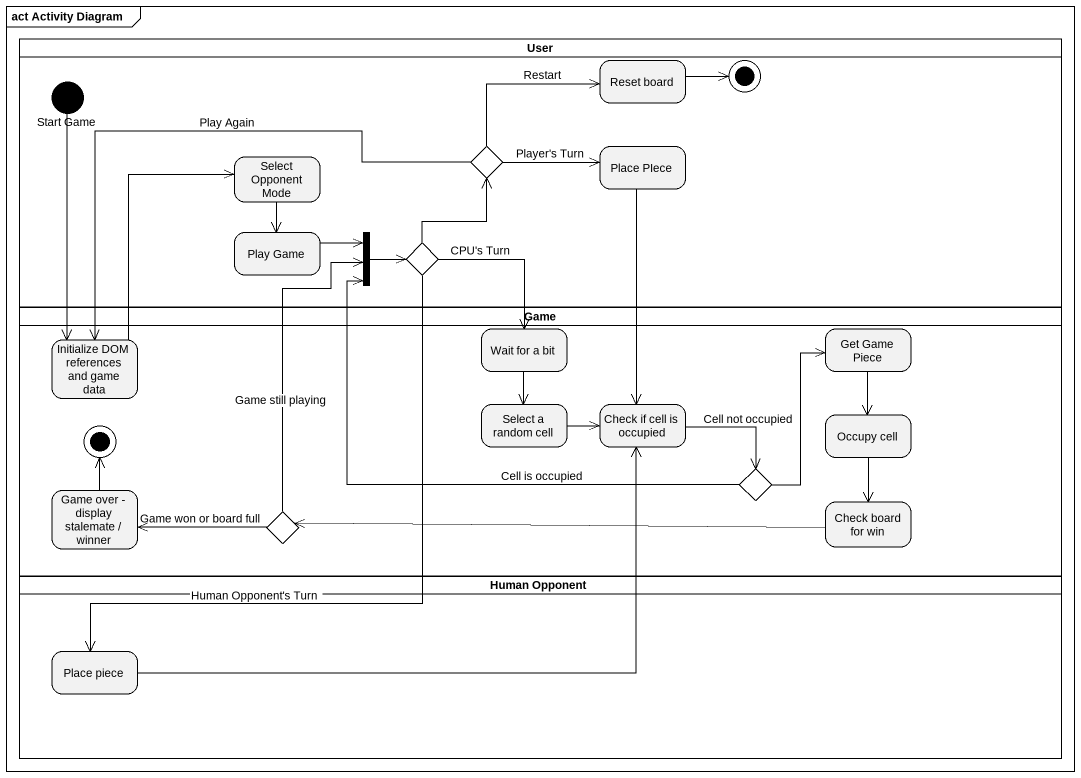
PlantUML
@startuml
mainframe act Activity Diagram
hide empty description
state User <<partition>> {
  state "Reset board" as Reset_board
  state "Start Game" as Start_Game <<start>>
  state "Select Opponent Mode" as Select_Opponent_Mode
  state choice1 <<choice>>
  state "Place PIece" as Place_PIece
  state "Play Game" as Play_Game
  state fork1 <<join>>
  state choice2 <<choice>>
  Reset_board -right-> [*]
}
state Game <<partition>> {
  state "Initialize DOM references and game data" as Initialize_DOM_references
  state "Wait for a bit" as Wait_for_a_bit
  state "Get Game Piece" as Get_Game_Piece
  state "Select a random cell" as Select_a_random_cell
  state "Check if cell is occupied" as Check_if_cell_is_occupied
  state "Occupy cell" as Occupy_cell
  state "Game over - display stalemate / winner" as Game_over_display_stalemate
  state choice3 <<choice>>
  state "Check board for win" as Check_board_for_win
  state choice4 <<choice>>
  Game_over_display_stalemate -up-> [*]
}
state "Human Opponent" as Human_Opponent <<partition>> {
  state "Place piece" as Place_piece
}
Start_Game --> Initialize_DOM_references
Select_Opponent_Mode --> Play_Game
choice1 -right-> Reset_board : Restart
choice1 -right-> Place_PIece : Player's Turn
choice1 -left-> Initialize_DOM_references : Play Again
Place_PIece --> Check_if_cell_is_occupied
Play_Game -right-> fork1
fork1 -right-> choice2
choice2 -up-> choice1
choice2 --> Wait_for_a_bit : CPU's Turn
choice2 --> Place_piece : Human Opponent's Turn
Initialize_DOM_references -up-> Select_Opponent_Mode
Wait_for_a_bit --> Select_a_random_cell
Get_Game_Piece --> Occupy_cell
Select_a_random_cell -right-> Check_if_cell_is_occupied
Check_if_cell_is_occupied -right-> choice3
Occupy_cell --> Check_board_for_win
choice3 -left-> fork1 : Cell is occupied
choice3 -up-> Get_Game_Piece : Cell not occupied
Check_board_for_win -left-> choice4
choice4 -up-> fork1 : Game still playing
choice4 -left-> Game_over_display_stalemate : Game won or board full
Place_piece -right-> Check_if_cell_is_occupied
@enduml
